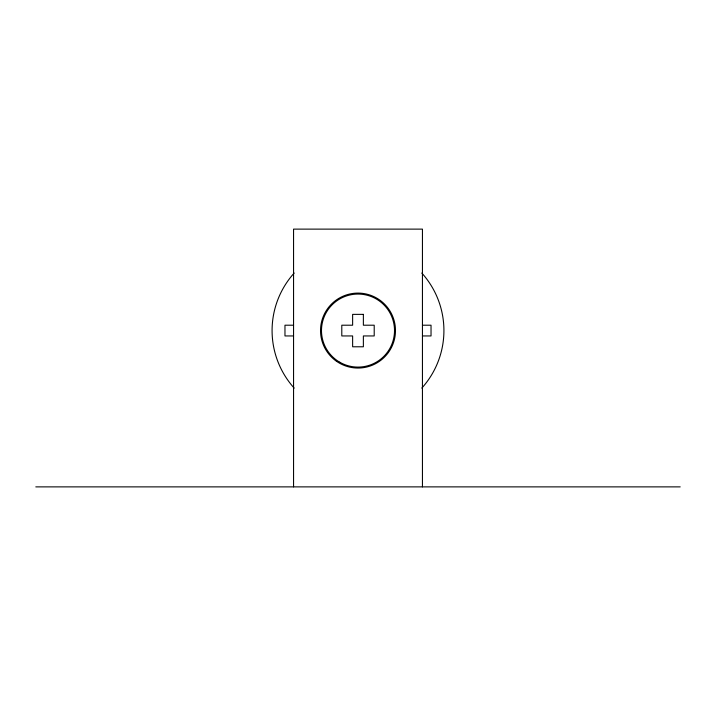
<?xml version="1.0" encoding="UTF-8"?>
<svg xmlns="http://www.w3.org/2000/svg" width="716" height="716" viewBox="0 0 716 716"><rect width="100%" height="100%" fill="white"/><g stroke="black" fill="none" stroke-linecap="round" stroke-linejoin="round"><path stroke-width="1.07" d="M293.56 325.207L284.968 325.207L284.968 335.947L293.56 335.947M422.44 325.207L431.032 325.207L431.032 335.947L422.44 335.947M35.8 486.88L680.2 486.88M422.44 486.88L422.44 229.12L293.56 229.12L293.56 486.88M421.814 273.047A85.92 85.92 0 0 1 421.814 388.108M294.187 388.108A85.92 85.92 0 0 1 294.187 273.047M363.37 314.369L352.63 314.369L352.63 325.207L341.792 325.207L341.792 335.947L352.63 335.947L352.63 346.786L363.37 346.786L363.37 335.947L374.208 335.947L374.208 325.207L363.37 325.207L363.37 314.369M339.742 362.207A36.516 36.516 0 0 0 394.516 330.577A36.516 36.516 0 0 0 339.742 298.957A36.516 36.516 0 0 0 339.742 362.207M336.422 361.222A37.483 37.483 0 0 0 395.33 333.951A37.483 37.483 0 0 0 342.248 296.567A37.483 37.483 0 0 0 336.422 361.222"/></g></svg>
